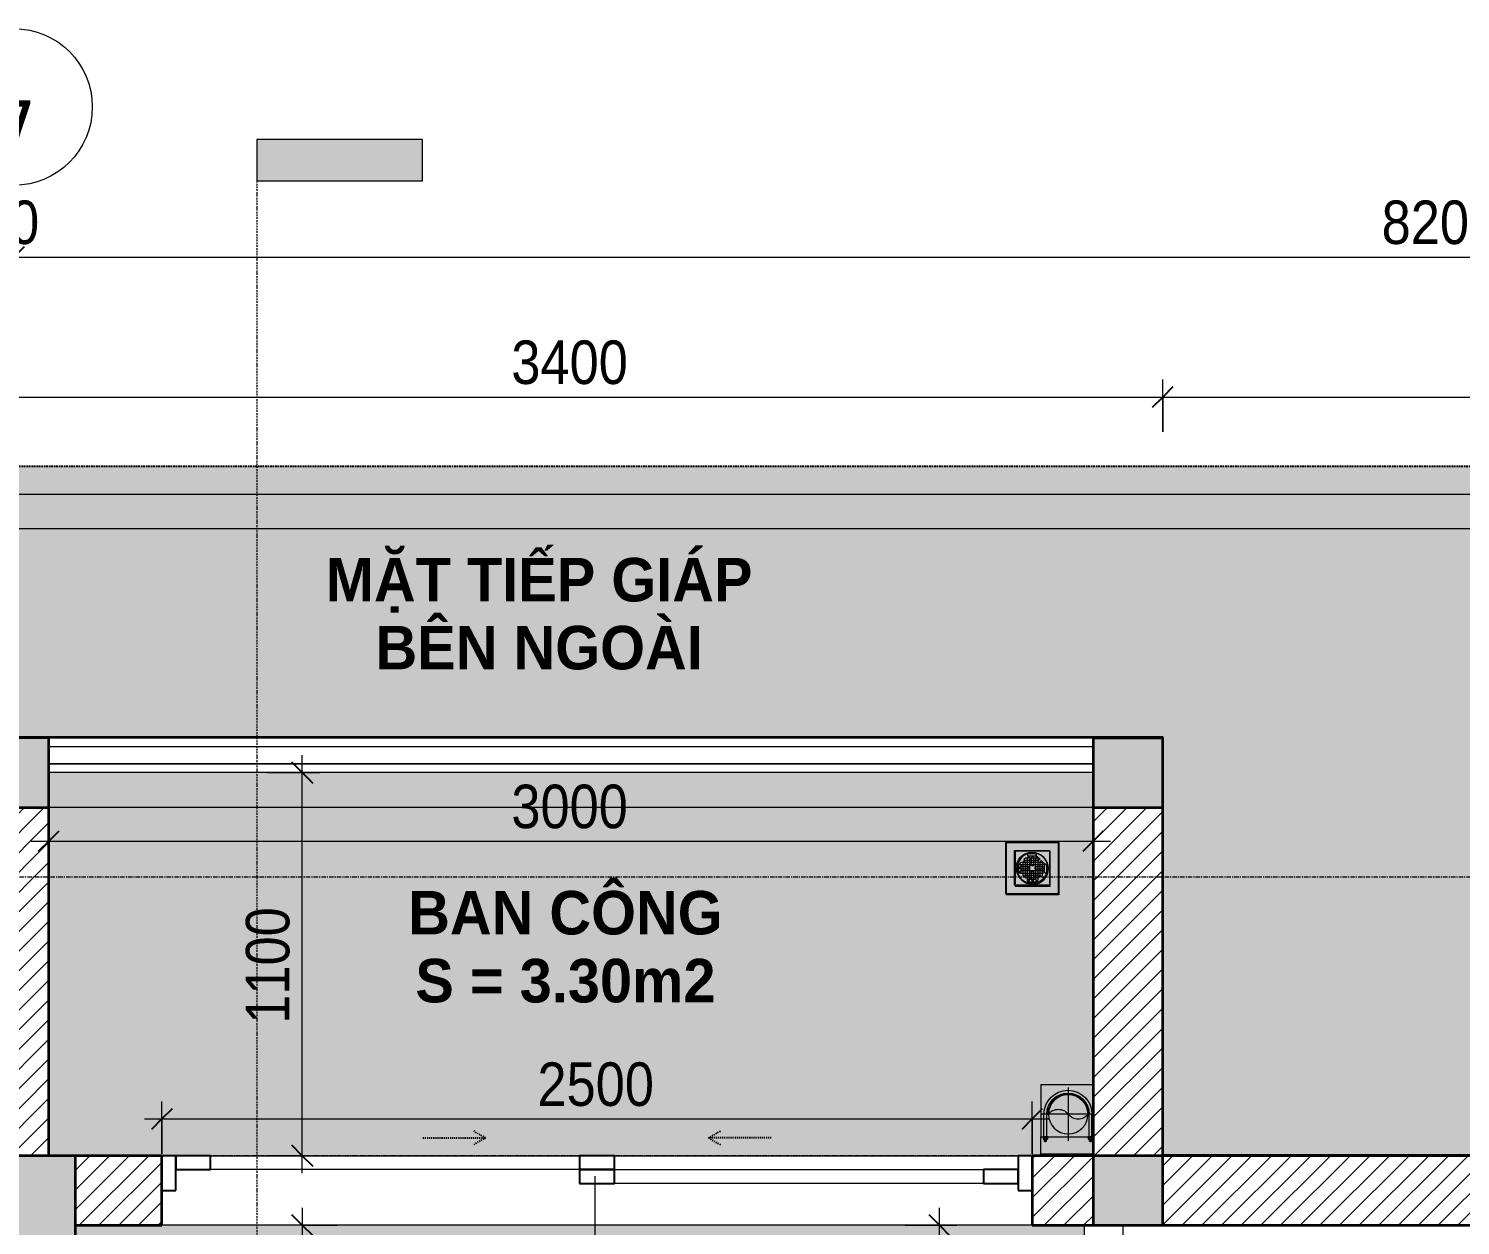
# Model space of a CAD drawing. Header units: millimetres. Extents: x 66631 to 260610, y 416 to 78637.
# Drawn here: x 69195 to 73308, y 44337 to 47775 of the extents above; entities that cross this region are included whole.
import ezdxf

# ---------------------------------------------------------------- set-up
doc = ezdxf.new("R2010")
doc.units = ezdxf.units.MM
for name, pattern in [('Dash', [6, 3, -3]), ('Dash - Tight', [4.5, 3, -1.5]), ('Dash Dot 3_16_', [7.9375, 4.7625, -1.5875, 0, -1.5875]), ('Grid Line', [22.225, 12.7, -3.175, 3.175, -3.175]), ('Hidden', [7.14375, 4.7625, -2.38125]), ('IMPORT-CENTER _3_', [10.16, 6.35, -1.27, 1.27, -1.27])]:
    doc.linetypes.add(name, pattern=pattern)
for name, color, linetype, lineweight in [('0-1', 7, 'Continuous', 5), ('A-ANNO-DIMS', 211, 'Continuous', 9), ('A-ANNO-DIMS-50', 211, 'Continuous', 9), ('A-DETL-GENF-1', 7, 'Continuous', 18), ('A-DETL-GENF-3', 92, 'Dash - Tight', 18), ('A-DETL-GENF-4', 92, 'Hidden', 25), ('A-DETL-GENF-5', 9, 'Continuous', 18), ('A-DETL-MEDM', 33, 'Continuous', 35), ('A-DETL-THIN', 151, 'Continuous', 18), ('A-DOOR', 31, 'Continuous', 18), ('A-DOOR-5', 31, 'Continuous', 25), ('A-DOOR-FRAM', 31, 'Continuous', 25), ('A-DOOR-HDLN', 31, 'Dash', 25), ('A-DOOR-IDEN', 31, 'Continuous', 9), ('A-FLOR', 192, 'Continuous', 18), ('A-FLOR-3', 7, 'Continuous', 18), ('A-FLOR-HRAL', 11, 'Continuous', 18), ('A-WALL', 113, 'Continuous', 18), ('A-WALL-5', 113, 'Continuous', 35), ('A-WALL-PATT-2', 111, 'Continuous', 18), ('G-ANNO-SYMB', 111, 'Continuous', 9), ('G-ANNO-SYMB-1', 111, 'Dash Dot 3_16_', 18), ('G-ANNO-TEXT-1', 7, 'Continuous', 9), ('G-IMPT', 8, 'Continuous', 18), ('G-IMPT-2', 8, 'Continuous', 25), ('G-IMPT-3', 8, 'IMPORT-CENTER _3_', 18), ('M-EQPM', 50, 'Continuous', 18), ('M-EQPM-1', 253, 'Continuous', 18), ('M-EQPM-2', 7, 'Continuous', 18), ('S-COLS', 52, 'Continuous', 18), ('S-COLS-7', 52, 'Continuous', 35), ('S-COLS-8', 52, 'Dash', 18), ('S-COLS-HDLN', 52, 'Dash', 18), ('S-GRID-1', 1, 'Grid Line', 9), ('S-GRID-IDEN', 1, 'Continuous', 9)]:
    doc.layers.add(name, color=color, linetype=linetype, lineweight=lineweight)
doc.layers.add('A-DETL-GENF-2', color=7, linetype='Continuous', lineweight=18, transparency=0.2)
doc.styles.add('Arial_B', font='arialbd.ttf', dxfattribs={"width": 0.95, "height": 125})
doc.styles.add('Tahoma_B', font='tahomabd.ttf', dxfattribs={"height": 162.5})
doc.styles.add('UTM Avo', font='', dxfattribs={"width": 0.9, "height": 125})
doc.styles.get('UTM Avo').set_extended_font_data('UTM Avo')
doc.dimstyles.new('1_Dim_chi_tiet_2_5', dxfattribs={"dimscale": 304.8, "dimtxt": 124.912619, "dimasz": 0.19685, "dimexe": 0.164042, "dimexo": 0.0625, "dimgap": 0.016404, "dimtad": 1, "dimdec": 0, "dimrnd": 5, "dimzin": 0, "dimdsep": 46, "dimtxsty": 'UTM Avo', "dimblk1": 'OBLIQUE', "dimblk2": 'OBLIQUE', "dimsah": 1, "dimcen": 0.09, "dimdle": 0.164042, "dimazin": 0, "dimtfac": 1, "dimtdec": 4, "dimtix": 1, "dimtmove": 0, "dimatfit": 3, "dimfxl": 0.328084, "dimfxlon": 1, "dimtvp": 1, "dimtolj": 1, "dimtzin": 0, "dimarcsym": 2})
pattern_1 = [(45, (0, 0), (-28.284271, 28.284271), [])]
pattern_2 = [(50, (0, 0), (364.3679, -31.8783), [38.1, -419.1]), (355, (0, 0), (-70.4859, 382.1133), [30.48, -335.28]), (100.451, (30.36, -2.66), (293.885, 350.2334), [32.38, -356.18]), (46.184, (0, 101.6), (542.1585, -84.0858), [57.15, -628.65]), (96.636, (45.2, 94.6), (474.805, 494.8554), [48.57, -534.27]), (351.184, (0, 101.6), (474.8102, 494.85), [45.72, -502.92]), (21, (50.8, 76.2), (303.2285, -204.5305), [38.1, -419.1]), (326, (50.8, 76.2), (123.6039, 368.376), [30.48, -335.28]), (71.451, (76.07, 59.16), (426.8341, 163.8427), [32.38, -356.18]), (37.5, (0, 0), (6.17665, 169.11015), [3.353, -327.863, 3.353, -337.007, -336.55]), (37.5, (0, 0), (6.17665, 169.11015), [-671.576, 3.353, -333.197]), (7.5, (0, 0), (133.63888, 200.3615), [3.353, -190.703, 3.353, -320.243, -128.27]), (7.5, (0, 0), (133.63888, 200.3615), [-517.652, 3.353, -124.917]), (327.5, (-113.28, 0), (271.18182, -11.45836), [3.353, -123.647, 3.353, -392.887, -525.78]), (327.5, (-113.28, 0), (271.18182, -11.45836), [-523.24, 3.353, -522.427]), (317.5, (-164.08, 0), (296.2585, 50.85285), [3.353, -161.747, 3.353, -259.791, -373.38]), (317.5, (-164.08, 0), (296.2585, 50.85285), [-428.244, 3.353, -370.027]), (45, (0, 0), (-125.7236, 125.7236), []), (45, (0, 190.5), (-125.7236, 125.7236), [])]

# ---------------------------------------------------------------- blocks, each defined once
blk = doc.blocks.new('NCV_TKTC_KET CAU_rvt-1-TKCS_CĂN HỘ LOẠI 1B - MẶT BẰNG')
at = {"layer": 'A-FLOR'}
for p, q in [((72452.6, 45736.1), (72452.6, 45736.9)), ((72452.6, 44537.4), (72452.6, 45536.9))]:
    blk.add_line(p, q, dxfattribs=at)
blk = doc.blocks.new('THU NUOC - THU NUOC-455054-TKCS_CĂN HỘ LOẠI 1B - MẶT BẰNG')
at = {"layer": 'M-EQPM-2'}
for p, q in [((-66.3, -70.6), (-66.3, 79.4)), ((-66.3, 79.4), (83.7, 79.4)), ((58.7, 54.4), (-41.3, 54.4)), ((-41.3, 54.4), (-41.3, -45.6)), ((-1.1, 44.5), (18.5, 44.5)), ((58.7, -45.6), (58.7, 54.4)), ((83.7, 79.4), (83.7, -70.6)), ((-23.3, 19.6), (40.9, 19.6)), ((40.9, 13.6), (-23.3, 13.6)), ((-23.3, 7.2), (0.7, 7.2)), ((0.7, 1.2), (-23.3, 1.2)), ((-11, 32.1), (28.5, 32.1)), ((28.5, 26.1), (-11, 26.1)), ((18.5, 38.5), (-1.1, 38.5)), ((0.7, 7.2), (0.7, 1.2)), ((16.7, 1.2), (16.7, 7.2)), ((16.7, 7.2), (40.9, 7.2)), ((40.9, 1.2), (16.7, 1.2)), ((-23.3, -4.8), (40.9, -4.8)), ((40.9, -10.8), (-23.3, -10.8)), ((-11, -17.3), (28.5, -17.3)), ((28.5, -23.3), (-11, -23.3)), ((-1.1, -29.6), (18.5, -29.6)), ((18.5, -35.6), (-1.1, -35.6)), ((83.7, -70.6), (-66.3, -70.6)), ((-41.3, -45.6), (58.7, -45.6))]:
    blk.add_line(p, q, dxfattribs=at)
for centre, radius, start, end in [((8.7, 4.4), 45, 0, 180), ((8.7, 4.4), 45, 360, 180), ((-1.1, 41.5), 3, 90, 270), ((18.5, 41.5), 3, 270, 90), ((8.7, 4.4), 45, 180, 0), ((8.7, 4.4), 45, 180, 360), ((-23.3, 16.6), 3, 90, 270), ((-23.3, 4.2), 3, 90, 270), ((-11, 29.1), 3, 90, 270), ((28.5, 29.1), 3, 270, 90), ((40.9, 16.6), 3, 270, 90), ((40.9, 4.2), 3, 270, 90), ((-23.3, -7.8), 3, 90, 270), ((-11, -20.3), 3, 90, 270), ((-1.1, -32.6), 3, 90, 270), ((18.5, -32.6), 3, 270, 90), ((28.5, -20.3), 3, 270, 90), ((40.9, -7.8), 3, 270, 90)]:
    blk.add_arc(centre, radius, start, end, dxfattribs=at)
blk = doc.blocks.new('NCV_TKTC_TANG 1_rvt-1-TKCS_CĂN HỘ LOẠI 1B - MẶT BẰNG')
at = {"layer": 'A-FLOR-3'}
for p, q in [((72252.6, 45536.9), (69252.6, 45536.9)), ((72077.6, 44336.9), (69577.6, 44336.9))]:
    blk.add_line(p, q, dxfattribs=at)
at = {"layer": 'M-EQPM-1', "rotation": 270.0000000000001}
blk.add_blockref('THU NUOC - THU NUOC-455054-TKCS_CĂN HỘ LOẠI 1B - MẶT BẰNG', (72074.6, 45370.3), dxfattribs=at)
blk = doc.blocks.new('DEG_02-DEG_03 - DEG_02-2500x2400mm-CỬA ĐI 02 CÁNH TRƯỢT-625766-TKCS_CĂN HỘ LOẠI 1B - MẶT BẰNG')
at = {"layer": 'A-DOOR'}
for p, q in [((-1110, 100), (-50, 100)), ((-50, 60), (-1110, 60)), ((50, 60), (1110, 60)), ((1110, 20), (50, 20))]:
    blk.add_line(p, q, dxfattribs=at)
at = {"layer": 'A-DOOR-5'}
for p, q in [((-1110, 100), (-1210, 100)), ((-1210, 100), (-1210, 60)), ((-1110, 60), (-1110, 100)), ((50, 100), (-50, 100)), ((-50, 100), (-50, 60)), ((50, 60), (50, 100)), ((-1210, 60), (-1110, 60)), ((50, 60), (-50, 60)), ((-50, 60), (-50, 20)), ((-50, 60), (50, 60)), ((50, 20), (50, 60)), ((1210, 60), (1110, 60)), ((1110, 60), (1110, 20)), ((1210, 20), (1210, 60)), ((-50, 20), (50, 20)), ((1110, 20), (1210, 20))]:
    blk.add_line(p, q, dxfattribs=at)
at = {"layer": 'A-DOOR-FRAM'}
for p, q in [((-1210, 100), (-1250, 100)), ((-1210, 0), (-1210, 100)), ((1250, 100), (1210, 100)), ((1210, 100), (1210, 0)), ((-1250, 0), (-1210, 0)), ((1210, 0), (1250, 0))]:
    blk.add_line(p, q, dxfattribs=at)
at = {"layer": 'A-DOOR-HDLN'}
for p, q in [((-320.4, 151.1), (-355, 171.1)), ((320.4, 151.1), (355, 171.1)), ((-500.4, 151.1), (-320.4, 151.1)), ((-320.4, 151.1), (-355, 131.1)), ((320.4, 151.1), (355, 131.1)), ((500.4, 151.1), (320.4, 151.1))]:
    blk.add_line(p, q, dxfattribs=at)
blk = doc.blocks.new('Top Rail Type - Top Rail_Internal_-1601294-TKCS_CĂN HỘ LOẠI 1B - MẶT BẰNG')
at = {"layer": 'A-FLOR-HRAL'}
for p, q in [((69252.6, 45712.4), (72252.6, 45712.4)), ((72252.6, 45662.4), (69252.6, 45662.4))]:
    blk.add_line(p, q, dxfattribs=at)
blk = doc.blocks.new('Top Rail Type - Top Rail_Internal_-V5-TKCS_CĂN HỘ LOẠI 1B - MẶT BẰNG')
at = {"layer": 'A-FLOR-HRAL'}
for p, q in [((69252.6, 45712.4), (72252.6, 45712.4)), ((69252.6, 45662.4), (72252.6, 45662.4))]:
    blk.add_line(p, q, dxfattribs=at)
blk = doc.blocks.new('TKTC_XREF_251221_MB TANG 1 - TKTC_XREF_260130_MB TANG 1_dwg_THU NUOC - THU NUOC-444531-TKCS_MB TẦNG 1-4202124-TKCS_CĂN HỘ LOẠI 1B - MẶT BẰNG')
at = {"layer": 'M-EQPM'}
for p, q in [((-23.3, 10.8), (40.9, 10.8)), ((40.9, 4.8), (-23.3, 4.8)), ((-11, 23.3), (28.5, 23.3)), ((28.5, 17.3), (-11, 17.3)), ((-1.1, 35.6), (18.5, 35.6)), ((18.5, 29.6), (-1.1, 29.6)), ((-23.3, -13.6), (40.9, -13.6)), ((40.9, -19.6), (-23.3, -19.6)), ((-11, -26.1), (28.5, -26.1)), ((28.5, -32.1), (-11, -32.1)), ((-1.1, -38.5), (18.5, -38.5)), ((18.5, -44.5), (-1.1, -44.5))]:
    blk.add_line(p, q, dxfattribs=at)
at = {"layer": 'M-EQPM', "flags": 128}
for points in [[(83.7, -79.4), (83.7, 70.6), (-66.3, 70.6), (-66.3, -79.4)], [(58.7, -54.4), (58.7, 45.6), (-41.3, 45.6), (-41.3, -54.4)]]:
    blk.add_lwpolyline(points, close=True, dxfattribs=at)
for points in [[(-23.3, -1.2), (0.7, -1.2), (0.7, -7.2), (-23.3, -7.2)], [(40.9, -7.2), (16.7, -7.2), (16.7, -1.2), (40.9, -1.2)]]:
    blk.add_lwpolyline(points, dxfattribs=at)
at = {"layer": 'M-EQPM'}
for centre, radius, start, end in [((8.7, -4.4), 45, 360, 180), ((8.7, -4.4), 45, 360, 180), ((-23.3, 7.8), 3, 90, 270), ((-11, 20.3), 3, 90, 270), ((-1.1, 32.6), 3, 90, 270), ((18.5, 32.6), 3, 270, 90), ((28.5, 20.3), 3, 270, 90), ((40.9, 7.8), 3, 270, 90), ((8.7, -4.4), 45, 180, 360), ((8.7, -4.4), 45, 180, 360), ((-23.3, -4.2), 3, 90, 270), ((-23.3, -16.6), 3, 90, 270), ((-11, -29.1), 3, 90, 270), ((-1.1, -41.5), 3, 90, 270), ((18.5, -41.5), 3, 270, 90), ((28.5, -29.1), 3, 270, 90), ((40.9, -4.2), 3, 270, 90), ((40.9, -16.6), 3, 270, 90)]:
    blk.add_arc(centre, radius, start, end, dxfattribs=at)
blk = doc.blocks.new('TKTC_XREF_251221_MB TANG 1 - TKTC_XREF_260130_MB TANG 1_dwg_CUM U_DN100-V8-TKCS_CĂN HỘ LOẠI 1B - MẶT BẰNG')
at = {"layer": 'G-IMPT'}
blk.add_hatch(color=256, dxfattribs=at).paths.add_polyline_path([(0, 58.9), (0, 61), (15.8, 58.9), (30.5, 52.8), (43.1, 43.1), (53.7, 28.5), (59.1, 14.8), (61, 0), (58.9, -15.8), (52.8, -30.5), (43.1, -43.1), (30.5, -52.8), (15.8, -58.9), (0, -61), (0, -57), (15.8, -54.6), (28.5, -49.4), (40.3, -40.3), (49.4, -28.5), (55.1, -14.8), (57, 0), (54.6, 15.8), (49.4, 28.5), (40.3, 40.3), (28.5, 49.4), (14.8, 55.1), (0, 57)])
for p, q in [((-79.1, 66.6), (-79.1, 63.4)), ((-76.6, 66.6), (-76.6, 63.4)), ((-74.6, 66.6), (-74.6, 63.4)), ((-72.7, 69.3), (-72.7, 60.7)), ((-66.9, 67.9), (-71.7, 67.9)), ((-66.9, 62.1), (-71.7, 62.1)), ((-66.9, 70.8), (-66.9, 72.5)), ((-65, 69), (0, 69)), ((-79.1, -63.4), (-79.1, -66.6)), ((-76.6, -63.4), (-76.6, -66.6)), ((-74.6, -63.4), (-74.6, -66.6)), ((-72.7, -60.7), (-72.7, -69.3)), ((-66.9, -62.1), (-71.7, -62.1)), ((-66.9, -67.9), (-71.7, -67.9)), ((-65, -69), (0, -69))]:
    blk.add_line(p, q, dxfattribs=at)
at = {"layer": 'G-IMPT', "flags": 128}
for points in [[(-72.7, 67.6), (-78.1, 67.6), (-78.1, 62.4), (-72.7, 62.4)], [(-71.7, 59.2), (-66.9, 59.2), (-66.9, 70.8), (-71.7, 70.8)], [(-65, 72.5), (-65, 57.3), (-66.9, 57.3), (-66.9, 59.2)], [(-65, 61), (0, 61), (0, 57)], [(-72.7, -62.4), (-78.1, -62.4), (-78.1, -67.6), (-72.7, -67.6)], [(-71.7, -70.8), (-66.9, -70.8), (-66.9, -59.2), (-71.7, -59.2)], [(-66.9, -59.2), (-66.9, -57.3), (-65, -57.3), (-65, -72.7), (-66.9, -72.7), (-66.9, -70.8)], [(-65, -61), (0, -61), (0, -57)]]:
    blk.add_lwpolyline(points, dxfattribs=at)
at = {"layer": 'G-IMPT'}
for centre, radius, start, end in [((-78.1, 66.6), 0.96, 90, 180), ((-78.1, 63.4), 0.96, 180, 270), ((-71.1, 69.3), 1.56, 112.6199, 247.3801), ((-67.9, 65), 4.8, 143.1301, 216.8699), ((-71.1, 60.7), 1.56, 112.6199, 247.3801), ((0, 0), 69, 270, 90), ((0, 0), 61, 270, 90), ((0, 0), 57, 270, 90), ((-78.1, -63.4), 0.96, 90, 180), ((-78.1, -66.6), 0.96, 180, 270), ((-71.1, -60.7), 1.56, 112.6199, 247.3801), ((-67.9, -65), 4.8, 143.1301, 216.8699), ((-71.1, -69.3), 1.56, 112.6199, 247.3801)]:
    blk.add_arc(centre, radius, start, end, dxfattribs=at)
blk = doc.blocks.new('TKTC_XREF_251221_MB TANG 1 - TKTC_XREF_260130_MB TANG 1_dwg_$cc-4202121-TKCS_CĂN HỘ LOẠI 1B - MẶT BẰNG')
at = {"layer": 'G-IMPT'}
blk.add_circle((0, 0), 0.5, dxfattribs=at)
for centre, radius, start, end in [((0, 0), 0.5, 90, 270), ((0.188, 0.25), 0.313, 126.8699, 233.1301), ((-0.188, -0.25), 0.313, 306.8699, 53.1301)]:
    blk.add_arc(centre, radius, start, end, dxfattribs=at)
at = {"layer": 'G-IMPT-3'}
for p, q in [((0, -0.628), (0, 0.673)), ((-0.673, 0), (0.673, 0))]:
    blk.add_line(p, q, dxfattribs=at)
blk = doc.blocks.new('TKTC_XREF_251221_MB TANG 1 - TKTC_XREF_260130_MB TANG 1_dwg-4202109-TKCS_CĂN HỘ LOẠI 1B - MẶT BẰNG')
at = {"layer": 'G-IMPT'}
blk.add_line((-130899.1, -356805.3), (-131049.5, -356805.3), dxfattribs=at)
at = {"layer": 'G-IMPT', "flags": 128}
for points in [[(-130899.1, -356605.7), (-131049.4, -356605.7), (-131049.4, -356755.4), (-130899.1, -356755.4)], [(-131049.5, -356805.5), (-131049.2, -356755.5), (-130899.1, -356755.5)]]:
    blk.add_lwpolyline(points, dxfattribs=at)
at = {"layer": 'G-IMPT-2', "flags": 128}
for points in [[(-130699.1, -355609.3), (-130699.1, -355607.7), (-134799.1, -355607.7)], [(-125623.7, -355607.7), (-125974.1, -355607.7), (-125974.1, -356807.7), (-130699.1, -356807.7)]]:
    blk.add_lwpolyline(points, dxfattribs=at)
at = {"extrusion": (0, 0, -1), "zscale": -1}
blk.add_blockref('TKTC_XREF_251221_MB TANG 1 - TKTC_XREF_260130_MB TANG 1_dwg_THU NUOC - THU NUOC-444531-TKCS_MB TẦNG 1-4202124-TKCS_CĂN HỘ LOẠI 1B - MẶT BẰNG', (131066, -355978.2), dxfattribs=at)
at = {"extrusion": (0, 0, -1)}
for name, p, xscale, yscale, zscale, rotation in [('TKTC_XREF_251221_MB TANG 1 - TKTC_XREF_260130_MB TANG 1_dwg_$cc-4202121-TKCS_CĂN HỘ LOẠI 1B - MẶT BẰNG', (130970.5, -356690.5), 113.7150000000073, 113.7150000000073, -113.7150000000073, 269.9990086637472), ('TKTC_XREF_251221_MB TANG 1 - TKTC_XREF_260130_MB TANG 1_dwg_CUM U_DN100-V8-TKCS_CĂN HỘ LOẠI 1B - MẶT BẰNG', (130971.4, -356690.5), 0.9975000000000006, 0.9975000000000006, -0.9975000000000006, 90.00099133829468)]:
    blk.add_blockref(name, p, dxfattribs=dict(at, xscale=xscale, yscale=yscale, zscale=zscale, rotation=rotation))
blk = doc.blocks.new('TKTC_XREF_251221_MB TANG 1 - TKTC_XREF_251221_MB TANG 1-2038492-TKCS_CĂN HỘ LOẠI 1B - MẶT BẰNG')
blk.add_blockref('TKTC_XREF_251221_MB TANG 1 - TKTC_XREF_260130_MB TANG 1_dwg-4202109-TKCS_CĂN HỘ LOẠI 1B - MẶT BẰNG', (169499.1, 384109.7))
blk = doc.blocks.new('G1_SOF - BO TRU - 200x200-V11-TKCS_CĂN HỘ LOẠI 1B - MẶT BẰNG')
at = {"layer": 'S-COLS-HDLN'}
for p, q in [((-100, 100), (-99.2, 99.2)), ((100, 100), (99.2, 99.2))]:
    blk.add_line(p, q, dxfattribs=at)
blk = doc.blocks.new('BORDER VIEW - BORDER VIEW-2574538-TKCS_CĂN HỘ LOẠI 1B - MẶT BẰNG')
at = {"layer": 'A-DETL-GENF-4'}
blk.add_line((150, 11680.1), (9756, 11680.1), dxfattribs=at)
blk = doc.blocks.new('Grid - M_Grid Head - Circle-353313-TKCS_CĂN HỘ LOẠI 1B - MẶT BẰNG')
at = {"layer": 'S-GRID-IDEN'}
blk.add_circle((0, 0), 4.5, dxfattribs=at)
blk = doc.blocks.new('DIMBLOCK15-TKCS_CĂN HỘ LOẠI 1B - MẶT BẰNG')
at = {"layer": 'A-ANNO-DIMS-50'}
for p, q in [((69252.5, 45540.4), (69252.5, 45390.4)), ((69252.5, 45440.4), (69252.5, 45540.4)), ((72252.6, 45540.4), (72252.6, 45390.4)), ((72252.6, 45440.4), (72252.6, 45540.4)), ((69202.5, 45440.4), (72302.6, 45440.4))]:
    blk.add_line(p, q, dxfattribs=at)
at = {"layer": 'A-ANNO-DIMS-50', "lineweight": 25}
for p, q in [((69252.5, 45440.4), (69282.5, 45470.4)), ((72252.6, 45440.4), (72282.6, 45470.4)), ((69252.5, 45440.4), (69222.5, 45410.4)), ((72252.6, 45440.4), (72222.6, 45410.4))]:
    blk.add_line(p, q, dxfattribs=at)
at = {"layer": 'A-ANNO-DIMS-50', "color": 0, "insert": (70581.4, 45602.8), "char_height": 125, "width": 410.824, "attachment_point": 1, "line_spacing_factor": 1.110334, "style": 'UTM Avo'}
blk.add_mtext('3000', dxfattribs=at)
blk = doc.blocks.new('_Oblique')
at = {"color": 0, "linetype": 'ByBlock', "lineweight": -2}
blk.add_line((-0.5, -0.5), (0.5, 0.5), dxfattribs=at)
blk = doc.blocks.new('DIMBLOCK16-TKCS_CĂN HỘ LOẠI 1B - MẶT BẰNG')
at = {"layer": 'A-ANNO-DIMS-50', "lineweight": 25}
for p, q in [((69981, 45637.4), (69951, 45667.4)), ((69981, 45637.4), (70011, 45607.4)), ((69981, 44536.9), (69951, 44566.9)), ((69981, 44536.9), (70011, 44506.9))]:
    blk.add_line(p, q, dxfattribs=at)
at = {"layer": 'A-ANNO-DIMS-50'}
for p, q in [((69981, 44486.9), (69981, 45687.4)), ((69881, 45637.4), (70031, 45637.4)), ((69981, 45637.4), (69881, 45637.4)), ((69881, 44536.9), (70031, 44536.9)), ((69981, 44536.9), (69881, 44536.9))]:
    blk.add_line(p, q, dxfattribs=at)
at = {"layer": 'A-ANNO-DIMS-50', "color": 0, "insert": (69818.7, 44916), "char_height": 125, "width": 410.824, "attachment_point": 1, "rotation": 90, "line_spacing_factor": 1.110334, "style": 'UTM Avo'}
blk.add_mtext('1100', dxfattribs=at)
blk = doc.blocks.new('DIMBLOCK17-TKCS_CĂN HỘ LOẠI 1B - MẶT BẰNG')
at = {"layer": 'A-ANNO-DIMS-50'}
for p, q in [((69981, 44387.4), (69981, 36686.8)), ((70081, 44337.4), (69931, 44337.4)), ((69981, 44337.4), (70081, 44337.4)), ((70081, 36736.8), (69931, 36736.8)), ((69981, 36736.8), (70081, 36736.8))]:
    blk.add_line(p, q, dxfattribs=at)
at = {"layer": 'A-ANNO-DIMS-50', "lineweight": 25}
for p, q in [((69981, 44337.4), (69951, 44367.4)), ((69981, 44337.4), (70011, 44307.4)), ((69981, 36736.8), (69951, 36766.8)), ((69981, 36736.8), (70011, 36706.8))]:
    blk.add_line(p, q, dxfattribs=at)
at = {"layer": 'A-ANNO-DIMS-50', "color": 0, "insert": (69818.7, 40365.9), "char_height": 125, "width": 410.824, "attachment_point": 1, "rotation": 90, "line_spacing_factor": 1.110334, "style": 'UTM Avo'}
blk.add_mtext('7600', dxfattribs=at)
blk = doc.blocks.new('DIMBLOCK22-TKCS_CĂN HỘ LOẠI 1B - MẶT BẰNG')
at = {"layer": 'A-ANNO-DIMS-50'}
for p, q in [((69152.6, 47218.6), (69152.6, 47068.6)), ((69152.6, 47118.6), (69152.6, 47218.6)), ((69052.6, 47018.6), (69052.6, 47168.6)), ((69002.6, 47118.6), (69152.6, 47118.6)), ((69052.6, 47118.6), (69052.6, 47018.6))]:
    blk.add_line(p, q, dxfattribs=at)
at = {"layer": 'A-ANNO-DIMS-50', "lineweight": 25}
for p, q in [((69052.6, 47118.6), (69082.6, 47148.6)), ((69152.6, 47118.6), (69182.6, 47148.6)), ((69052.6, 47118.6), (69022.6, 47088.6)), ((69152.6, 47118.6), (69122.6, 47088.6))]:
    blk.add_line(p, q, dxfattribs=at)
at = {"layer": 'A-ANNO-DIMS-50', "color": 0, "insert": (68974.2, 47281), "char_height": 125, "width": 308.118, "attachment_point": 1, "line_spacing_factor": 1.110334, "style": 'UTM Avo'}
blk.add_mtext('100', dxfattribs=at)
blk = doc.blocks.new('DIMBLOCK23-TKCS_CĂN HỘ LOẠI 1B - MẶT BẰNG')
at = {"layer": 'A-ANNO-DIMS-50'}
for p, q in [((69152.6, 47218.6), (69152.6, 47068.6)), ((69152.6, 47118.6), (69152.6, 47218.6)), ((77352.6, 47218.6), (77352.6, 47068.6)), ((77352.6, 47118.6), (77352.6, 47218.6)), ((69152.6, 47118.6), (77402.6, 47118.6))]:
    blk.add_line(p, q, dxfattribs=at)
at = {"layer": 'A-ANNO-DIMS-50', "lineweight": 25}
for p, q in [((69152.6, 47118.6), (69182.6, 47148.6)), ((77352.6, 47118.6), (77382.6, 47148.6)), ((69152.6, 47118.6), (69122.6, 47088.6)), ((77352.6, 47118.6), (77322.6, 47088.6))]:
    blk.add_line(p, q, dxfattribs=at)
at = {"layer": 'A-ANNO-DIMS-50', "color": 0, "insert": (73081.4, 47281), "char_height": 125, "width": 410.824, "attachment_point": 1, "line_spacing_factor": 1.110334, "style": 'UTM Avo'}
blk.add_mtext('8200', dxfattribs=at)
blk = doc.blocks.new('DIMBLOCK24-TKCS_CĂN HỘ LOẠI 1B - MẶT BẰNG')
at = {"layer": 'A-ANNO-DIMS-50'}
for p, q in [((69052.6, 46616.5), (69052.6, 46766.5)), ((72452.6, 46616.5), (72452.6, 46766.5)), ((69002.6, 46716.5), (72452.6, 46716.5)), ((69052.6, 46716.5), (69052.6, 46616.5)), ((72452.6, 46716.5), (72452.6, 46616.5))]:
    blk.add_line(p, q, dxfattribs=at)
at = {"layer": 'A-ANNO-DIMS-50', "lineweight": 25}
for p, q in [((69052.6, 46716.5), (69082.6, 46746.5)), ((72452.6, 46716.5), (72482.6, 46746.5)), ((69052.6, 46716.5), (69022.6, 46686.5)), ((72452.6, 46716.5), (72422.6, 46686.5))]:
    blk.add_line(p, q, dxfattribs=at)
at = {"layer": 'A-ANNO-DIMS-50', "color": 0, "insert": (70581.4, 46878.9), "char_height": 125, "width": 410.824, "attachment_point": 1, "line_spacing_factor": 1.110334, "style": 'UTM Avo'}
blk.add_mtext('3400', dxfattribs=at)
blk = doc.blocks.new('DIMBLOCK25-TKCS_CĂN HỘ LOẠI 1B - MẶT BẰNG')
at = {"layer": 'A-ANNO-DIMS-50'}
for p, q in [((72452.6, 46616.5), (72452.6, 46766.5)), ((75927.6, 46616.5), (75927.6, 46766.5)), ((72452.6, 46716.5), (75927.6, 46716.5)), ((72452.6, 46716.5), (72452.6, 46616.5)), ((75927.6, 46716.5), (75927.6, 46616.5))]:
    blk.add_line(p, q, dxfattribs=at)
at = {"layer": 'A-ANNO-DIMS-50', "lineweight": 25}
for p, q in [((72452.6, 46716.5), (72482.6, 46746.5)), ((75927.6, 46716.5), (75957.6, 46746.5)), ((72452.6, 46716.5), (72422.6, 46686.5)), ((75927.6, 46716.5), (75897.6, 46686.5))]:
    blk.add_line(p, q, dxfattribs=at)
at = {"layer": 'A-ANNO-DIMS-50', "color": 0, "insert": (74018.9, 46878.9), "char_height": 125, "width": 410.824, "attachment_point": 1, "line_spacing_factor": 1.110334, "style": 'UTM Avo'}
blk.add_mtext('3475', dxfattribs=at)
blk = doc.blocks.new('DIMBLOCK27-TKCS_CĂN HỘ LOẠI 1B - MẶT BẰNG')
at = {"layer": 'A-ANNO-DIMS-50'}
for p, q in [((69577.6, 44542.5), (69577.6, 44692.5)), ((72077.6, 44542.5), (72077.6, 44692.5)), ((69527.6, 44642.5), (72127.6, 44642.5)), ((69577.6, 44642.5), (69577.6, 44542.5)), ((72077.6, 44642.5), (72077.6, 44542.5))]:
    blk.add_line(p, q, dxfattribs=at)
at = {"layer": 'A-ANNO-DIMS-50', "lineweight": 25}
for p, q in [((69577.6, 44642.5), (69607.6, 44672.5)), ((72077.6, 44642.5), (72107.6, 44672.5)), ((69577.6, 44642.5), (69547.6, 44612.5)), ((72077.6, 44642.5), (72047.6, 44612.5))]:
    blk.add_line(p, q, dxfattribs=at)
at = {"layer": 'A-ANNO-DIMS-50', "color": 0, "insert": (70656.4, 44804.9), "char_height": 125, "width": 410.824, "attachment_point": 1, "line_spacing_factor": 1.110334, "style": 'UTM Avo'}
blk.add_mtext('2500', dxfattribs=at)
blk = doc.blocks.new('Section - 3_32_ x 3_8_-4701953-TKCS_CĂN HỘ LOẠI 1B - MẶT BẰNG')
at = {"layer": 'G-ANNO-SYMB'}
blk.add_hatch(color=256, dxfattribs=at).paths.add_polyline_path([(0, 9.525), (0, 0), (-2.38125, 0), (-2.38125, 9.525)])
for p, q in [((0, 9.525), (-2.38125, 9.525)), ((-2.38125, 9.525), (-2.38125, 0)), ((0, 0), (0, 9.525)), ((-2.38125, 0), (0, 0))]:
    blk.add_line(p, q, dxfattribs=at)
blk = doc.blocks.new('DIMBLOCK56-TKCS_CĂN HỘ LOẠI 1B - MẶT BẰNG')
at = {"layer": 'A-ANNO-DIMS-50'}
for p, q in [((71811.3, 41436.9), (71811.3, 44386.9)), ((71711.3, 44336.9), (71861.3, 44336.9)), ((71811.3, 44336.9), (71711.3, 44336.9)), ((71911.3, 41436.9), (71761.3, 41436.9)), ((71811.3, 41436.9), (71911.3, 41436.9))]:
    blk.add_line(p, q, dxfattribs=at)
at = {"layer": 'A-ANNO-DIMS-50', "lineweight": 25}
for p, q in [((71811.3, 44336.9), (71781.3, 44366.9)), ((71811.3, 44336.9), (71841.3, 44306.9)), ((71811.3, 41436.9), (71781.3, 41466.9)), ((71811.3, 41436.9), (71841.3, 41406.9))]:
    blk.add_line(p, q, dxfattribs=at)
at = {"layer": 'A-ANNO-DIMS-50', "color": 0, "insert": (71648.9, 42715.8), "char_height": 125, "width": 410.824, "attachment_point": 1, "rotation": 90, "line_spacing_factor": 1.110334, "style": 'UTM Avo'}
blk.add_mtext('2900', dxfattribs=at)

msp = doc.modelspace()

# ---------------------------------------------------------------- hatches: boundary and pattern name
at = {"layer": 'A-DETL-GENF-1'}
h = msp.add_hatch(color=256, dxfattribs=at)
h.paths.add_polyline_path([(69252.5, 44536.9), (72252.6, 44536.9), (72252.6, 45637.4), (69252.6, 45637.4), (69252.5, 44537)])
h.paths.add_polyline_path([(72237.1, 44656.2), (72234.7, 44671.9), (72229.5, 44684.6), (72220.4, 44696.4), (72208.7, 44705.4), (72194.9, 44711.1), (72180.2, 44713), (72164.5, 44710.7), (72151.8, 44705.4), (72140, 44696.4), (72131, 44684.6), (72125.3, 44670.9), (72123.4, 44656.2), (72119.4, 44656.2), (72121.5, 44671.9), (72127.5, 44686.6), (72137.2, 44699.2), (72151.8, 44709.7), (72165.5, 44715.1), (72180.2, 44717), (72196, 44714.9), (72210.7, 44708.9), (72223.3, 44699.2), (72232.9, 44686.6), (72239, 44671.9), (72241.1, 44656.2), (72239, 44656.2)])
msp.add_hatch(color=256, dxfattribs=at).paths.add_polyline_path([(72078.8, 36736.8), (72227.6, 36736.8), (72227.6, 40436.9), (75027.6, 40436.9), (75027.6, 41436.9), (72227.6, 41436.9), (72227.6, 44337.4), (69329.2, 44336.9), (69329.2, 43837.4), (69252.6, 43836.9), (69252.6, 40536.9), (69352.6, 40536.9), (69352.6, 39236.9), (69252.6, 39236.9), (69252.6, 36736.8), (72078.3, 36736.8)])
at = {"layer": 'A-DETL-GENF-2'}
h = msp.add_hatch(color=256, dxfattribs=at)
h.paths.add_polyline_path([(73233.5, 34837.4), (78108.6, 34837.4), (78147.4, 34842.5), (78183.6, 34857.5), (78214.7, 34881.3), (78238.5, 34912.4), (78253.5, 34948.5), (78258.6, 34987.4), (78258.6, 46367.4), (78253.5, 46406.3), (78238.5, 46442.4), (78214.7, 46473.5), (78183.6, 46497.4), (78147.4, 46512.3), (78108.6, 46517.4), (68502.6, 46517.4), (68463.7, 46512.3), (68427.6, 46497.4), (68396.5, 46473.5), (68372.7, 46442.4), (68357.7, 46406.3), (68352.6, 46367.4), (68352.6, 34987.4), (68357.7, 34948.5), (68372.7, 34912.4), (68396.5, 34881.3), (68427.6, 34857.5), (68463.7, 34842.5), (68502.6, 34837.4), (73207.6, 34837.4)])
h.paths.add_polyline_path([(69052.6, 35537.4), (69052.6, 35537.4), (69052.6, 39236.9), (68952.6, 39237.4), (68952.6, 40536.9), (69052.6, 40536.9), (69052.6, 43836.9), (68977.6, 43837.4), (68977.6, 44537), (69052.6, 44537.4), (69052.6, 45737.4), (72452.6, 45736.9), (72452.6, 44537.4), (75927.6, 44536.9), (75927.6, 41687.4), (77252.6, 41687.4), (77252.6, 43836.9), (77177.6, 43837), (77177.6, 44536.9), (77527.6, 44536.8), (77527.6, 43836.9), (77452.6, 43836.9), (77452.6, 40536.9), (77527.6, 40536.9), (77527.6, 39236.9), (77452.6, 39236.9), (77452.6, 35537.4), (69252.6, 35537.4)])
at = {"layer": 'A-DETL-GENF-5'}
h = msp.add_hatch(dxfattribs=at)
h.set_pattern_fill('FP_3', color=256, style=0, pattern_type=2)
h.set_pattern_definition(pattern_2)
h.paths.add_polyline_path([(69052.6, 35537.4), (69252.6, 35537.4), (69252.6, 35737.4), (69052.6, 35736.9), (69052.6, 35537.4)])
h.paths.add_polyline_path([(73277.6, 36537.8), (73277.6, 36736.9), (73077.6, 36736.9), (73077.6, 36537.8), (73233.5, 36537.8)])
h.paths.add_polyline_path([(77177.6, 36537.8), (77377.6, 36537.8), (77377.6, 36737.8), (77177.6, 36737.8), (77177.6, 36726.8)])
h.paths.add_polyline_path([(72319.9, 37936.9), (72427.6, 37936.9), (72427.6, 38036.9), (72227.6, 38036.9), (72227.6, 37936.9)])
h.paths.add_polyline_path([(77452.6, 39236.9), (77527.6, 39236.9), (77527.6, 40535.7), (77177.6, 40535.7), (77177.6, 39236.9), (77377.6, 39236.9)])
h.paths.add_polyline_path([(68977.6, 39237.4), (69352.6, 39237.4), (69352.6, 40536.9), (68952.6, 40536.9), (68952.6, 39237.4)])
h.paths.add_polyline_path([(75927.9, 40336.9), (75927.6, 40436.9), (75727.9, 40436.9), (75727.9, 40336.9), (75927.6, 40336.9)])
h.paths.add_polyline_path([(72231.7, 40336.9), (72427.6, 40336.9), (72427.6, 40436.9), (72227.6, 40436.9), (72227.6, 40336.9)])
h.paths.add_polyline_path([(75869.6, 41436.9), (75927.6, 41436.9), (75927.6, 41536.9), (75727.9, 41536.9), (75727.9, 41436.9), (75827.6, 41436.9)])
h.paths.add_polyline_path([(72427.6, 41436.9), (72427.6, 41536.9), (72227.6, 41536.9), (72227.6, 41436.9), (72327.6, 41436.9)])
h.paths.add_polyline_path([(77177.6, 43836.9), (77527.6, 43836.9), (77527.6, 44536.9), (77177.6, 44536.9), (77177.6, 43837)])
h.paths.add_polyline_path([(69329.2, 43837.4), (69329.2, 44536.9), (68977.6, 44536.9), (68978, 43837.4), (69327.6, 43837.4)])
h.paths.add_polyline_path([(75927.6, 44336.9), (75927.6, 44537.4), (75727.6, 44536.9), (75727.6, 44336.9), (75827.6, 44336.9)])
h.paths.add_polyline_path([(72327.6, 44337.4), (72452.6, 44337.4), (72452.6, 44536.9), (72252.6, 44536.9), (72252.6, 44337.4)])
h.paths.add_polyline_path([(72252.6, 45536.9), (72452.6, 45536.9), (72452.6, 45736.1), (72252.6, 45736.1), (72252.6, 45637.4)])
h.paths.add_polyline_path([(69252.6, 45537.4), (69252.6, 45737.4), (69052.6, 45736.9), (69052.6, 45537.4), (69230.2, 45537.4)])
at = {"layer": 'A-WALL-PATT-2'}
h = msp.add_hatch(dxfattribs=at)
h.set_pattern_fill('FP_1', color=256, style=0, pattern_type=2)
h.set_pattern_definition(pattern_1)
h.paths.add_polyline_path([(72452.6, 44536.9), (72452.6, 45536.9), (72252.6, 45536.9), (72252.6, 44536.9)])
h.paths.add_polyline_path([(72452.6, 45736.9), (72452.6, 45737.4), (72451.5, 45736.9)])
h = msp.add_hatch(dxfattribs=at)
h.set_pattern_fill('FP_1', color=256, style=0, pattern_type=2)
h.set_pattern_definition(pattern_1)
h.paths.add_polyline_path([(69252.5, 44537), (69252.6, 44537), (69252.5, 45536.9), (69052.6, 45536.9), (69052.6, 44537)])
h = msp.add_hatch(dxfattribs=at)
h.set_pattern_fill('FP_1', color=256, style=0, pattern_type=2)
h.set_pattern_definition(pattern_1)
h.paths.add_polyline_path([(69329.2, 44336.9), (69577.6, 44337.4), (69577.6, 44536.9), (69329.2, 44536.9), (69329.2, 44337.4)])
h.paths.add_polyline_path([(72225.1, 44336.9), (72252.6, 44337.4), (72252.6, 44536.9), (72077.6, 44536.9), (72077.6, 44336.9)])
h = msp.add_hatch(dxfattribs=at)
h.set_pattern_fill('FP_1', color=256, style=0, pattern_type=2)
h.set_pattern_definition(pattern_1)
h.paths.add_polyline_path([(75727.6, 44336.9), (75727.6, 44536.9), (74852.6, 44536.9), (74852.6, 44336.9)])
h.paths.add_polyline_path([(73452.6, 44336.9), (73452.6, 44536.9), (72452.6, 44536.9), (72452.6, 44336.9), (73233.5, 44336.9)])
at = {"layer": 'S-COLS'}
h = msp.add_hatch(dxfattribs=at)
h.set_pattern_fill('FP_3', color=256, style=0, pattern_type=2)
h.set_pattern_definition(pattern_2)
h.paths.add_polyline_path([(72452.6, 45736.1), (72452.6, 45736.9), (72252.6, 45736.9), (72252.6, 45736.1), (72449.6, 45736.1)])
h = msp.add_hatch(dxfattribs=at)
h.set_pattern_fill('FP_3', color=256, style=0, pattern_type=2)
h.set_pattern_definition(pattern_2)
h.paths.add_polyline_path([(69252.6, 45536.9), (69252.6, 45537.4), (69230.6, 45536.9)])
h = msp.add_hatch(dxfattribs=at)
h.set_pattern_fill('FP_3', color=256, style=0, pattern_type=2)
h.set_pattern_definition(pattern_2)
h.paths.add_polyline_path([(72452.6, 44336.9), (72452.6, 44337.4), (72327.6, 44336.9)])

# ---------------------------------------------------------------- linework, layer by layer
at = {"layer": 'A-DETL-MEDM'}
for p, q in [((69252.6, 45737.4), (69052.6, 45737.4)), ((69252.6, 45537.4), (69252.6, 45737.4)), ((72252.6, 45736.1), (72252.6, 45536.9)), ((72452.6, 45736.1), (72252.6, 45736.1)), ((72452.6, 45536.9), (72452.6, 45736.1)), ((69052.6, 45537.4), (69252.6, 45537.4)), ((72252.6, 45536.9), (72452.6, 45536.9)), ((69329.2, 44536.9), (68977.6, 44536.9)), ((69329.2, 43837.4), (69329.2, 44536.9)), ((72452.6, 44536.9), (72252.6, 44536.9)), ((72252.6, 44536.9), (72252.6, 44337.4)), ((72452.6, 44337.4), (72452.6, 44536.9)), ((72252.6, 44337.4), (72452.6, 44337.4))]:
    msp.add_line(p, q, dxfattribs=at)
at = {"layer": 'A-DETL-THIN'}
for p, q in [((69252.6, 45737.4), (72452.6, 45737.4)), ((72452.6, 45737.4), (72452.6, 45736.1)), ((72252.6, 45637.4), (69252.6, 45637.4)), ((69252.5, 45537.4), (69252.5, 44536.9)), ((72252.6, 44536.9), (72252.6, 45536.9)), ((72452.6, 45537), (72452.6, 44537.4)), ((69329.2, 44536.9), (72252.6, 44536.9)), ((72452.6, 44537.4), (75727.6, 44537.4)), ((72227.6, 44337.4), (69329.2, 44337.4)), ((72227.6, 41536.9), (72227.6, 44337.4)), ((72337.6, 44337.4), (72337.6, 41536.9)), ((75727.6, 44337.4), (72452.6, 44337.4))]:
    msp.add_line(p, q, dxfattribs=at)
at = {"layer": 'A-DOOR-IDEN'}
msp.add_line((70821.3, 44477.9), (70821.3, 44300.9), dxfattribs=at)
at = {"layer": 'A-FLOR'}
for p, q in [((68370.6, 46437.4), (75827.6, 46437.4)), ((75827.6, 46337.4), (68352.6, 46337.4))]:
    msp.add_line(p, q, dxfattribs=at)
at = {"layer": 'A-WALL'}
for p, q in [((69252.6, 45737.4), (72252.6, 45737.4)), ((72252.6, 45736.9), (72452.6, 45736.9)), ((72252.6, 45637.4), (69252.6, 45637.4)), ((69252.6, 45536.9), (69052.6, 45536.9)), ((70877.6, 44536.9), (72037.6, 44536.9)), ((72077.6, 44336.9), (69577.6, 44336.9))]:
    msp.add_line(p, q, dxfattribs=at)
at = {"layer": 'A-WALL-5'}
for p, q in [((69252.6, 45737.4), (69052.6, 45737.4)), ((72252.6, 45737.4), (72252.6, 45736.9)), ((72452.6, 45737.4), (72252.6, 45737.4)), ((72452.6, 45736.9), (72452.6, 45737.4)), ((69252.6, 44537), (69252.6, 45536.9)), ((72252.6, 45536.9), (72252.6, 44536.9)), ((72452.6, 44537.4), (72452.6, 45536.9)), ((69052.6, 44537), (69252.6, 44537)), ((69577.6, 44536.9), (69329.2, 44536.9)), ((69577.6, 44336.9), (69577.6, 44536.9)), ((72252.6, 44536.9), (72077.6, 44536.9)), ((72077.6, 44536.9), (72077.6, 44336.9)), ((73452.6, 44536.9), (72452.6, 44536.9)), ((69329.2, 44336.9), (69577.6, 44336.9)), ((72077.6, 44336.9), (72252.6, 44336.9)), ((72452.6, 44336.9), (73452.6, 44336.9))]:
    msp.add_line(p, q, dxfattribs=at)
at = {"layer": 'G-ANNO-SYMB-1'}
msp.add_line((69850.4, 47337.3), (69850.4, 33917.1), dxfattribs=at)
at = {"layer": 'S-COLS'}
for p, q in [((72452.6, 45736.9), (72252.6, 45736.9)), ((69052.6, 45536.9), (69252.6, 45536.9))]:
    msp.add_line(p, q, dxfattribs=at)
at = {"layer": 'S-COLS-7'}
for p, q in [((72252.6, 45736.9), (72252.6, 45736.1)), ((72452.6, 45736.1), (72452.6, 45736.9)), ((72252.6, 44336.9), (72452.6, 44336.9))]:
    msp.add_line(p, q, dxfattribs=at)
at = {"layer": 'S-GRID-1'}
for p, q in [((77671.5, 45336.9), (68826.8, 45336.9)), ((77671.5, 44536.9), (68826.8, 44536.9))]:
    msp.add_line(p, q, dxfattribs=at)

# ---------------------------------------------------------------- block references
at = {"layer": '0-1'}
for name in ['NCV_TKTC_KET CAU_rvt-1-TKCS_CĂN HỘ LOẠI 1B - MẶT BẰNG', 'NCV_TKTC_TANG 1_rvt-1-TKCS_CĂN HỘ LOẠI 1B - MẶT BẰNG']:
    msp.add_blockref(name, (0, 0), dxfattribs=at)
at = {"layer": 'A-DETL-GENF-3'}
msp.add_blockref('BORDER VIEW - BORDER VIEW-2574538-TKCS_CĂN HỘ LOẠI 1B - MẶT BẰNG', (68352.6, 34837.4), dxfattribs=at)
at = {"layer": 'A-DOOR'}
msp.add_blockref('DEG_02-DEG_03 - DEG_02-2500x2400mm-CỬA ĐI 02 CÁNH TRƯỢT-625766-TKCS_CĂN HỘ LOẠI 1B - MẶT BẰNG', (70827.6, 44436.9), dxfattribs=at)
at = {"layer": 'A-FLOR-HRAL'}
for name in ['Top Rail Type - Top Rail_Internal_-1601294-TKCS_CĂN HỘ LOẠI 1B - MẶT BẰNG', 'Top Rail Type - Top Rail_Internal_-V5-TKCS_CĂN HỘ LOẠI 1B - MẶT BẰNG']:
    msp.add_blockref(name, (0, 0), dxfattribs=at)
at = {"layer": 'G-ANNO-SYMB', "xscale": 49.99999999999998, "yscale": 49.99999999999998, "zscale": 49.99999999999998, "rotation": 269.9999999999996}
msp.add_blockref('Section - 3_32_ x 3_8_-4701953-TKCS_CĂN HỘ LOẠI 1B - MẶT BẰNG', (69850.4, 47337.3), dxfattribs=at)
at = {"layer": 'M-EQPM'}
msp.add_blockref('TKTC_XREF_251221_MB TANG 1 - TKTC_XREF_251221_MB TANG 1-2038492-TKCS_CĂN HỘ LOẠI 1B - MẶT BẰNG', (33652.6, 17236.9), dxfattribs=at)
at = {"layer": 'S-COLS-8'}
msp.add_blockref('G1_SOF - BO TRU - 200x200-V11-TKCS_CĂN HỘ LOẠI 1B - MẶT BẰNG', (72352.6, 45636.9), dxfattribs=at)
at = {"layer": 'S-GRID-IDEN', "xscale": 49.99999999999998, "yscale": 49.99999999999998, "zscale": 49.99999999999998}
msp.add_blockref('Grid - M_Grid Head - Circle-353313-TKCS_CĂN HỘ LOẠI 1B - MẶT BẰNG', (69152.6, 47549.8), dxfattribs=at)

# ---------------------------------------------------------------- texts
at = {"layer": 'G-ANNO-TEXT-1', "char_height": 125, "attachment_point": 5, "line_spacing_factor": 0.936439, "style": 'Arial_B'}
for s, insert, width in [('\\pt570,1140,1710,2280,2850,3420,3990,4560,5130,5700,6270,6840,7410,7980,8550,9120,9690,10260,10830,11400,11970,12540,13110,13680,14250,14820,15390,15960,16530,17100,17670,18240;MẶT TIẾP GIÁP\\PBÊN NGOÀI', (70661.3, 46093.2), 1350.9), ('\\pt570,1140,1710,2280,2850,3420,3990,4560,5130,5700,6270,6840,7410,7980,8550,9120,9690,10260,10830,11400,11970,12540,13110,13680,14250,14820,15390,15960,16530,17100,17670,18240;BAN CÔNG\\PS = 3.30m2', (70736.8, 45136.4), 1998.325)]:
    msp.add_mtext(s, dxfattribs=dict(at, insert=insert, width=width))

# ---------------------------------------------------------------- dimensions: what is measured, and where the dimension line sits
at = {"layer": 'A-ANNO-DIMS'}
for base, p1, p2, override, picture, middle in [((69152.6, 47118.6), (69052.6, 47018.6), (69152.6, 47218.6), {"dimpost": '<>', "dimfxl": 223.606798}, 'DIMBLOCK22-TKCS_CĂN HỘ LOẠI 1B - MẶT BẰNG', (69102.6, 47188.3)), ((77352.6, 47118.6), (69152.6, 47218.6), (77352.6, 47218.6), {"dimpost": '<>', "dimfxl": 8200}, 'DIMBLOCK23-TKCS_CĂN HỘ LOẠI 1B - MẶT BẰNG', (73252.6, 47188.3)), ((72452.6, 46716.5), (69052.6, 46616.5), (72452.6, 46616.5), {"dimpost": '<>', "dimfxl": 3400}, 'DIMBLOCK24-TKCS_CĂN HỘ LOẠI 1B - MẶT BẰNG', (70752.6, 46786.2)), ((75927.6, 46716.5), (72452.6, 46616.5), (75927.6, 46616.5), {"dimpost": '<>', "dimfxl": 3474.988106}, 'DIMBLOCK25-TKCS_CĂN HỘ LOẠI 1B - MẶT BẰNG', (74190.1, 46786.2)), ((72252.6, 45440.4), (69252.5, 45540.4), (72252.6, 45540.4), {"dimpost": '<>', "dimfxl": 3000.071331}, 'DIMBLOCK15-TKCS_CĂN HỘ LOẠI 1B - MẶT BẰNG', (70752.5, 45510.1)), ((72077.6, 44642.5), (69577.6, 44542.5), (72077.6, 44542.5), {"dimpost": '<>', "dimfxl": 2500}, 'DIMBLOCK27-TKCS_CĂN HỘ LOẠI 1B - MẶT BẰNG', (70827.6, 44712.2))]:
    dim = msp.add_linear_dim(base=base, p1=p1, p2=p2, dimstyle='1_Dim_chi_tiet_2_5', override=override, dxfattribs=at)
    dim.commit()
    dim.dimension.update_dxf_attribs({"geometry": picture, "text_midpoint": middle})
for base, p1, p2, override, picture, middle in [((69981.0389, 45637.3629), (69881.0389, 44536.936), (69881.0389, 45637.3629), {"dimpost": '<>', "dimfxl": 1100.426822}, 'DIMBLOCK16-TKCS_CĂN HỘ LOẠI 1B - MẶT BẰNG', (69911.3538, 45087.1494)), ((69981, 36736.8), (70081, 44337.4), (70081, 36736.8), {"dimpost": '<>', "dimfxl": 7600.573178}, 'DIMBLOCK17-TKCS_CĂN HỘ LOẠI 1B - MẶT BẰNG', (69911.4, 40537.1)), ((71811.3, 44336.9), (71911.3, 41436.9), (71711.3, 44336.9), {"dimpost": '<>', "dimfxl": 2906.888371}, 'DIMBLOCK56-TKCS_CĂN HỘ LOẠI 1B - MẶT BẰNG', (71741.6, 42886.9))]:
    dim = msp.add_linear_dim(base=base, p1=p1, p2=p2, angle=90, dimstyle='1_Dim_chi_tiet_2_5', override=override, dxfattribs=at)
    dim.commit()
    dim.dimension.update_dxf_attribs({"geometry": picture, "text_midpoint": middle})

# ---------------------------------------------------------------- next in the draw order: texts
at = {"layer": 'S-GRID-IDEN', "insert": (69154.9, 47487.4), "char_height": 162.5, "width": 145.5, "attachment_point": 5, "line_spacing_factor": 0.996129, "style": 'Tahoma_B', "bg_fill": 3, "box_fill_scale": 1.25, "bg_fill_color": 256, "bg_fill_true_color": 13158600, "bg_fill_transparency": 0}
msp.add_mtext('\\pt634.99962,1269.99925,1905.0005,2540.00013,3174.99975,3809.99937,4445.00062,5080.00025,5714.99987,6349.9995,6985.00075,7620.00037,8255,8889.99962,9524.99925,10160.0005,10795.00013,11429.99975,12064.99938,12700.00063,13335.00025,13969.99988,14604.9995,15240.00075,15875.00038,16510,17144.99963,17779.99925,18415.0005,19050.00013,19684.99975,20319.99938;7', dxfattribs=at)

doc.saveas('drawing.dxf')
